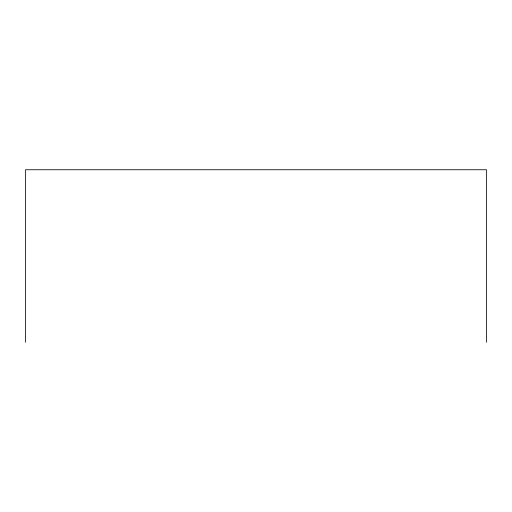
<?xml version="1.0" encoding="UTF-8"?>
<svg xmlns="http://www.w3.org/2000/svg" width="512" height="512" viewBox="0 0 512 512"><rect width="100%" height="100%" fill="white"/><g stroke="black" fill="none" stroke-linecap="round" stroke-linejoin="round"><path stroke-width="0.77" d="M486.4 342.253L486.4 169.747L25.6 169.747L25.6 342.253"/></g></svg>
